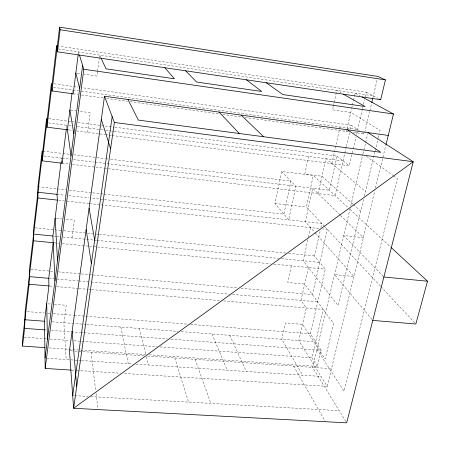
<?xml version="1.0" encoding="UTF-8"?>
<svg xmlns="http://www.w3.org/2000/svg" width="450" height="450" viewBox="0 0 450 450"><rect width="100%" height="100%" fill="white"/><g stroke="black" fill="none" stroke-linecap="round" stroke-linejoin="round"><path stroke-width="0.34" stroke-dasharray="2.25 1.69" d="M61.02 162.309L61.543 158.13L43.599 155.981M66.364 128.706L66.791 125.258L48.184 122.861M72.084 92.722L72.433 89.955L53.111 87.278M78.249 53.983L78.502 51.941L79.076 53.814M71.955 237.904L74.312 220.174L65.407 219.251M87.632 132.368L90.253 112.719L79.403 111.274M97.464 72.006L96.919 76.067L83.998 74.216M97.554 71.331L99.186 59.158M99.276 58.483L99.731 55.102L100.89 57.651M281.565 171.495L295.858 186.238L288.675 219.864L274.95 203.451L281.565 171.495L313.324 175.427L347.923 207.478M308.588 156.426L304.768 174.099L321.986 176.231L352.952 204.131M291.336 265.843L287.702 282.493L304.684 284.057L333.686 323.646L325.187 359.072L302.496 324.377L285.384 322.993L281.784 339.283L302.664 375.199M324.568 226.468L306.394 207.045L313.324 175.427M333.225 106.459L332.488 109.8L350.775 112.421L380.064 130.393L379.412 133.104M333.371 105.789L333.962 103.117M334.114 102.448L336.769 90.416L340.982 92.807M307.845 239.794L303.176 260.781L338.029 305.556L363.634 198.861M308.447 237.083L310.556 227.604M318.127 193.573L325.896 158.659L365.428 191.379M308.407 267.502L301.005 300.403L306.231 307.963L298.806 340.577L327.189 386.353L123.75 373.433M331.808 163.553L334.243 152.73M334.395 152.055L340.026 127.029L341.634 128.132M149.265 354.831L317.351 366.441L321.193 350.263L310.343 333.776L325.316 269.145L314.454 255.954L320.119 230.946M320.884 227.565L321.801 223.509L91.907 198.186M114.879 127.254L337.05 156.15L329.327 190.254L95.017 162.146M346.911 129.386L346.449 131.422L344.841 130.326M347.062 128.706L351.529 109.097M351.681 108.433L352.288 105.778M352.44 105.114L353.346 101.126M353.498 100.462L355.162 93.156L359.82 95.687M346.174 147.167L335.087 195.587L107.392 168.581M346.331 146.481L349.627 132.092M350.257 129.347L351.197 125.241L82.041 87.683M111.977 135.472L349.267 165.78L353.008 149.648M353.166 148.972L355.967 136.873M356.591 134.184L362.396 109.136M362.554 108.461L362.869 107.1M363.493 104.389L364.596 99.647M365.226 96.93L366.322 92.188L59.389 46.226M317.351 366.441L311.929 357.772L323.269 309.42L223.729 300.909M364.759 132.536L369.697 111.487M369.855 110.807L371.61 103.337M372.881 97.903L377.286 79.127M350.139 208.35L312.643 367.402L346.663 422.837M350.781 205.627L362.824 154.541M362.981 153.861L365.484 143.241M365.642 142.577L367.678 133.954M364.286 196.138L375.019 151.397M375.182 150.722L378.113 138.521M378.276 137.846L379.249 133.779M327.189 386.353L374.822 190.659M375.486 187.931L385.774 145.654M72.692 395.556L74.093 395.634M74.79 395.674L88.071 396.428M90.866 396.585L339.199 410.676M71.843 370.131L73.946 370.266M76.753 370.446L120.246 373.207M47.076 358.262L70.369 359.809M71.066 359.854L78.041 360.315M78.739 360.36L80.831 360.501M81.529 360.546L132.435 363.921M135.922 364.151L321.024 376.419M70.161 350.747L74.334 351.034M75.026 351.084L144.067 355.826M147.561 356.062L331.487 368.696M49.112 347.918L72.225 349.515M72.928 349.56L145.761 354.589M24.238 337.224L46.637 338.827M50.136 339.075L69.739 340.476M73.935 340.774L157.236 346.725M160.031 346.922L311.929 357.772M44.612 329.861L45.979 329.963M51.435 330.368L70.712 331.791M71.415 331.841L80.528 332.511M81.225 332.561L83.329 332.719M84.026 332.769L167.394 338.918M170.888 339.176L321.193 350.263M52.099 321.812L83.317 324.191M84.015 324.242L86.096 324.399M86.794 324.456L177.823 331.374M181.311 331.644L315.658 341.859M27.287 311.631L44.1 312.941M47.604 313.217L50.406 313.436M53.207 313.656L73.524 315.248M74.228 315.304L187.031 324.129M190.53 324.405L310.343 333.776M48.088 303.829L50.878 304.054M54.36 304.335L66.201 305.291L63.866 322.712L66.184 359.533M49.641 286.014L53.134 286.318M56.633 286.616L78.306 288.467M79.003 288.529L88.093 289.305M88.791 289.367L90.889 289.547M91.592 289.603L220.236 300.611M48.724 278.314L54.315 278.803M57.111 279.045L78.075 280.884M78.772 280.946L90.653 281.987M91.35 282.043L229.725 294.159M232.521 294.407L317.734 301.871M30.898 269.404L53.308 271.412M58.208 271.851L80.617 273.853M81.315 273.921L238.179 287.961M240.981 288.208L312.412 294.604L327.336 229.427L322.639 228.915M53.904 242.775L58.792 243.253M62.28 243.591L88.819 246.172M89.516 246.24L270.388 263.812M273.881 264.15L325.316 269.145M54.259 236.154L56.301 236.357M56.981 236.424L59.704 236.694M63.107 237.032L93.611 240.047M94.309 240.114L96.407 240.322M97.104 240.396L278.724 258.362M281.52 258.637L319.781 262.423M35.145 227.846L54 229.742M54.697 229.815L60.981 230.445M63.776 230.726L84.724 232.836M87.514 233.117L93.099 233.679M95.895 233.961L98.685 234.242M99.388 234.309L285.823 253.074M288.619 253.356L314.454 255.954M56.509 218.329L61.982 218.897M58.798 200.256L64.378 200.863M67.168 201.167L88.785 203.513M89.483 203.591L319.281 228.555M57.015 194.344L65.391 195.266M68.878 195.649L89.111 197.882M37.941 186.727L56.751 188.826M57.448 188.904L65.812 189.838M69.294 190.226L99.956 193.652M100.654 193.731L103.444 194.04M104.141 194.119L283.928 214.183L290.914 181.136L109.035 159.086M274.95 203.451L306.394 207.045M62.032 163.198L69.013 164.025M72.501 164.441L103.905 168.165M104.603 168.249L106.695 168.497M62.241 158.214L69.913 159.137M73.401 159.553L94.32 162.062M42.84 151.059L62.348 153.428M63.045 153.512L70.014 154.356M73.502 154.778L104.856 158.58M105.553 158.664L108.343 159.002M68.119 129.876L72.298 130.404M76.478 130.939L105.024 134.589M105.716 134.674L108.501 135.028M109.198 135.118L111.285 135.388M68.884 125.528L71.674 125.888M77.248 126.608L100.243 129.572M100.935 129.662L105.12 130.202M105.817 130.286L110.694 130.916M111.392 131.006L113.479 131.276M114.176 131.366L343.035 160.869M48.718 118.654L74.486 122.006M77.968 122.456L114.182 127.164M70.588 110.104L76.011 110.824M73.209 93.842L78.081 94.511M81.557 94.989L103.804 98.049M106.582 98.432L127.44 101.301M130.224 101.683L219.218 113.923M222.694 114.401L242.156 117.079M244.941 117.461L348.525 131.709M353.368 132.373L364.444 133.898L362.751 132.789M54.219 83.801L73.001 86.422M73.693 86.518L77.867 87.103M73.131 90.051L78.688 90.821M81.467 91.204L357.683 129.476M77.198 73.243L80.601 73.727M58.421 48.949L373.359 95.867M366.322 92.188L378.259 98.426M351.197 125.241L359.37 130.584M366.368 156.291L392.873 175.326M393.441 175.731L397.389 178.566L344.07 391.241L316.89 349.386M337.05 156.15L349.267 165.78M353.469 204.598L360.692 211.106M349.976 209.379L390.532 246.96M340.071 214.982L312.671 188.257L305.314 221.692L314.752 232.335M340.571 215.466L363.369 237.707L343.716 235.597L383.85 276.998M325.029 226.963L380.447 286.178M380.925 286.689L414.894 322.988M315.214 232.858L353.925 276.514L334.507 274.652L372.78 320.411M293.591 366.092L325.446 421.706M229.719 335.323L246.392 371.469M212.018 333.979L227.227 370.204M195.143 359.331L210.876 403.397M174.786 357.936L188.561 402.131M139.438 328.455L145.778 354.071M146.453 356.799L148.477 364.984M120.831 327.043L128.244 363.645M66.791 125.258L66.971 126.551M91.018 352.181L95.704 390.713M96.036 393.463L97.999 409.573M61.543 158.13L61.667 159.401"/><path stroke-width="0.67" d="M44.91 347.625L22.5 346.078L22.838 337.123L29.109 284.259L29.497 269.28L37.913 197.989L37.941 186.727L42.142 150.975L42.294 160.858L62.032 163.198L66.274 129.398M22.5 346.078L24.604 328.387L25.183 311.462L33.542 240.801L33.75 227.706L46.626 118.384L46.986 127.176L67.421 129.786L71.01 155.79M42.294 160.858L51.441 83.413L52.037 90.928L73.209 93.842L78.159 54.664M46.986 127.176L56.616 45.81L57.999 46.018M52.037 90.928L59.597 27.163L377.916 76.449L385.419 79.892L380.711 99.709L57.482 51.812L56.616 45.81M57.482 51.812L60.103 29.739L59.597 27.163M54.945 280.924L52.898 236.019L57.403 200.104L57.015 194.344L60.936 163.007M71.139 370.091L45.186 368.438L44.483 321.233L48.938 285.958L48.724 278.314L53.207 242.708L33.542 240.801M67.421 129.786L72 93.414M45.028 358.127L82.614 65.424M45.186 368.438L83.779 69.244L79.459 55.069M388.266 135.422L104.507 96.249L69.463 350.702L73.609 408.274L346.663 422.837L413.246 161.719L367.988 132.626M72.692 395.556L112.168 116.617M114.367 122.468L73.609 408.274L413.246 161.719L114.367 122.468L104.507 96.249M371.767 102.656L372.724 98.584M385.937 144.973L393.474 114.008L362.149 96.958M391.05 247.438L427.5 281.211L415.851 324.006L372.78 320.411M24.604 328.387L44.612 329.861M24.896 319.748L44.483 321.233M29.109 284.259L48.938 285.958M29.306 276.615L48.724 278.314M383.85 276.998L427.5 281.211M33.649 234.118L52.898 236.019M37.913 197.989L57.403 200.104M37.924 192.24L57.015 194.344M83.779 69.244L393.474 114.008M60.103 29.739L385.419 79.892M379.485 99.067L380.711 99.709M343.389 94.179L365.124 106.538L282.87 94.567L266.248 82.749M347.473 129.791L380.734 152.291L138.313 120.088L127.997 99.495M246.426 79.808L261.692 91.485L196.594 82.013L185.597 70.796M241.11 115.11L263.666 136.738M219.049 112.061L239.282 133.504M164.852 67.725L174.358 78.778L105.981 68.828L101.183 58.286M101.323 119.402L110.616 148.792M75.836 73.046L79.644 88.577M89.083 208.26L94.686 240.137M69.907 110.014L73.845 133.746M86.147 229.59L91.378 263.526M61.852 161.297L62.032 163.198M72.141 331.29L76.674 386.747M55.136 218.183L57.521 260.871M46.699 303.716L47.453 339.261"/></g></svg>
